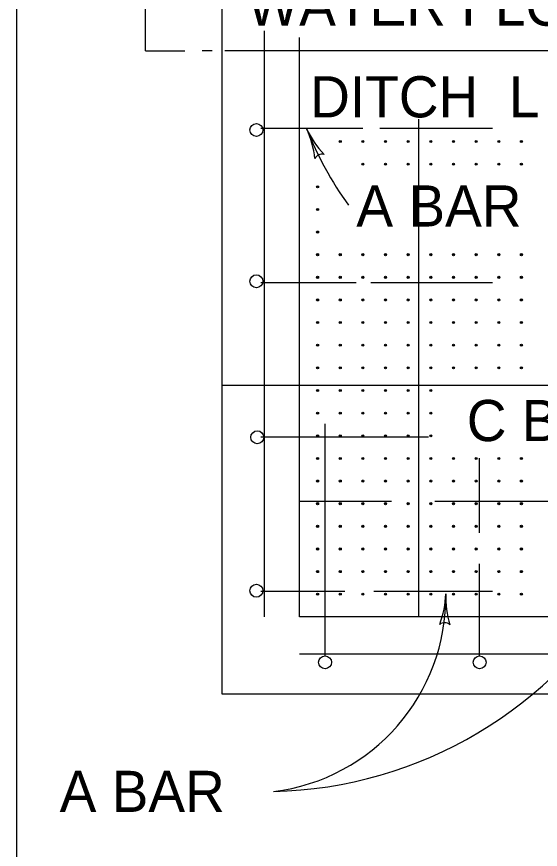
# Model space of a CAD drawing. Extents: x 1007 to 1035.5, y 1000.5 to 1021.5.
# Drawn here: x 1007 to 1009.544, y 1013.388 to 1017.434 of the extents above; entities that cross this region are included whole.
import ezdxf

# ---------------------------------------------------------------- set-up
doc = ezdxf.new("R2010")
doc.units = 0
for name, color, linetype in [('Level 1', 7, 'Continuous'), ('Level 10', 7, 'Continuous'), ('Level 11', 7, 'Continuous'), ('Level 2', 7, 'Continuous'), ('Level 4', 7, 'Continuous')]:
    doc.layers.add(name, color=color, linetype=linetype)

msp = doc.modelspace()

# ---------------------------------------------------------------- linework, layer by layer
at = {"layer": 'Level 1'}
for p, q in [((1007.9992, 1014.141), (1007.9992, 1020.3921)), ((1007.6263, 1017.2671), (1007.6263, 1018.0171)), ((1008.3742, 1014.5171), (1008.3742, 1017.3322)), ((1007.6263, 1017.2671), (1007.8173, 1017.2671)), ((1014.4992, 1015.6421), (1007.9992, 1015.6421)), ((1014.624, 1014.5171), (1008.3742, 1014.5171)), ((1014.9978, 1014.1421), (1007.9992, 1014.1421))]:
    msp.add_line(p, q, dxfattribs=at)
for points in [[(1007.9493, 1017.2671), (1007.902, 1017.2671)], [(1010.0118, 1017.2671), (1008.0118, 1017.2671)]]:
    msp.add_lwpolyline(points, dxfattribs=at)
for centre, radius, start, end in [((1008.8339, 1017.0868), 0.4687, 204.7844, 204.7967), ((1008.8339, 1017.0868), 0.4687, 204.7844, 204.7967), ((1010.0581, 1017.5499), 1.7767, 201.7957, 215.5506), ((1008.8339, 1017.0868), 0.4687, 204.7967, 223.4654), ((1008.8339, 1017.0868), 0.4687, 204.7967, 223.4654), ((1007.9829, 1016.6936), 0.4687, 6.1438, 24.7905), ((1007.9829, 1016.6936), 0.4687, 6.1438, 24.7905), ((1008.4831, 1016.7283), 0.0375, 73.5713, 155.688), ((1008.4831, 1016.7283), 0.0375, 73.5713, 155.688), ((1008.2, 1015.711), 2.0428, 271.3438, 329.9456), ((1008.1332, 1014.614), 0.9522, 276.9166, 0.9308), ((1008.6169, 1014.6464), 0.4688, 339.2864, 357.9331), ((1008.6169, 1014.6464), 0.4688, 339.2864, 357.9331), ((1009.5538, 1014.6126), 0.4688, 177.9392, 196.608), ((1009.5538, 1014.6126), 0.4688, 177.9392, 196.608), ((1009.5538, 1014.6126), 0.4688, 177.927, 177.9392), ((1009.5538, 1014.6126), 0.4688, 177.927, 177.9392), ((1009.0789, 1014.4514), 0.0375, 46.7138, 128.8305), ((1009.0789, 1014.4514), 0.0375, 46.7138, 128.8305)]:
    msp.add_arc(centre, radius, start, end, dxfattribs=at)
at = {"layer": 'Level 10'}
msp.add_line((1007, 1021.5), (1007, 1000.5), dxfattribs=at)
at = {"layer": 'Level 11'}
msp.add_lwpolyline([(1007, 1000.5), (1035.5, 1000.5), (1035.5, 1021.5), (1007, 1021.5)], close=True, dxfattribs=at)
msp.add_lwpolyline([(1007, 1000.5), (1035.5, 1000.5), (1035.5, 1021.5), (1007, 1021.5)], close=True, dxfattribs=at)
at = {"layer": 'Level 2'}
for p, q in [((1008.2047, 1014.5171), (1008.2047, 1017.3643)), ((1008.9547, 1014.5171), (1008.9547, 1016.9355)), ((1008.1867, 1016.8921), (1008.6828, 1016.8921)), ((1008.7641, 1016.8921), (1009.3117, 1016.8921)), ((1008.1867, 1016.1421), (1008.6503, 1016.1421)), ((1008.7208, 1016.1421), (1009.3117, 1016.1421)), ((1008.4992, 1014.3296), (1008.4992, 1015.4546)), ((1008.1867, 1015.3921), (1009.0009, 1015.3921)), ((1009.2492, 1014.9262), (1009.2492, 1015.2883)), ((1008.3742, 1015.0796), (1008.8208, 1015.0796)), ((1009.0317, 1015.0796), (1010.2494, 1015.0796)), ((1009.2492, 1014.3296), (1009.2492, 1014.7743)), ((1008.1867, 1014.6421), (1008.5945, 1014.6421)), ((1008.735, 1014.6421), (1009.3117, 1014.6421)), ((1008.3742, 1014.3373), (1011.9367, 1014.3373))]:
    msp.add_line(p, q, dxfattribs=at)
for centre in [(1008.1649, 1016.8831), (1008.1649, 1016.148), (1008.169, 1015.3899), (1008.1649, 1014.6441), (1008.4985, 1014.2964), (1009.2494, 1014.2964)]:
    msp.add_circle(centre, 0.0313, dxfattribs=at)
at = {"layer": 'Level 4'}
for centre, radius in [((1008.5724, 1016.8271), 0.005), ((1008.5724, 1016.8271), 0.0025), ((1008.6824, 1016.8271), 0.005), ((1008.6824, 1016.8271), 0.0025), ((1008.7924, 1016.8271), 0.005), ((1008.7924, 1016.8271), 0.0025), ((1008.9024, 1016.8271), 0.005), ((1008.9024, 1016.8271), 0.0025), ((1009.0124, 1016.8271), 0.005), ((1009.0124, 1016.8271), 0.0025), ((1009.1224, 1016.8271), 0.005), ((1009.1224, 1016.8271), 0.0025), ((1009.2324, 1016.8271), 0.005), ((1009.2324, 1016.8271), 0.0025), ((1009.3424, 1016.8271), 0.005), ((1009.3424, 1016.8271), 0.0025), ((1009.4524, 1016.8271), 0.005), ((1009.4524, 1016.8271), 0.0025), ((1008.6824, 1016.7171), 0.005), ((1008.6824, 1016.7171), 0.0025), ((1008.7924, 1016.7171), 0.005), ((1008.7924, 1016.7171), 0.0025), ((1008.9024, 1016.7171), 0.005), ((1008.9024, 1016.7171), 0.0025), ((1009.0124, 1016.7171), 0.005), ((1009.0124, 1016.7171), 0.0025), ((1009.1224, 1016.7171), 0.005), ((1009.1224, 1016.7171), 0.0025), ((1009.2324, 1016.7171), 0.005), ((1009.2324, 1016.7171), 0.0025), ((1009.3424, 1016.7171), 0.005), ((1009.3424, 1016.7171), 0.0025), ((1009.4524, 1016.7171), 0.005), ((1009.4524, 1016.7171), 0.0025), ((1008.4624, 1016.6071), 0.005), ((1008.4624, 1016.6071), 0.0025), ((1008.4624, 1016.4971), 0.005), ((1008.4624, 1016.4971), 0.0025), ((1008.4624, 1016.3871), 0.005), ((1008.4624, 1016.3871), 0.0025), ((1008.4624, 1016.2771), 0.005), ((1008.4624, 1016.2771), 0.0025), ((1008.5724, 1016.2771), 0.005), ((1008.5724, 1016.2771), 0.0025), ((1008.6824, 1016.2771), 0.005), ((1008.6824, 1016.2771), 0.0025), ((1008.7924, 1016.2771), 0.005), ((1008.7924, 1016.2771), 0.0025), ((1008.9024, 1016.2771), 0.005), ((1008.9024, 1016.2771), 0.0025), ((1009.0124, 1016.2771), 0.005), ((1009.0124, 1016.2771), 0.0025), ((1009.1224, 1016.2771), 0.005), ((1009.1224, 1016.2771), 0.0025), ((1009.2324, 1016.2771), 0.005), ((1009.2324, 1016.2771), 0.0025), ((1009.3424, 1016.2771), 0.005), ((1009.3424, 1016.2771), 0.0025), ((1009.4524, 1016.2771), 0.005), ((1009.4524, 1016.2771), 0.0025), ((1008.4624, 1016.1671), 0.005), ((1008.4624, 1016.1671), 0.0025), ((1008.5724, 1016.1671), 0.005), ((1008.5724, 1016.1671), 0.0025), ((1008.6824, 1016.1671), 0.005), ((1008.6824, 1016.1671), 0.0025), ((1008.7924, 1016.1671), 0.005), ((1008.7924, 1016.1671), 0.0025), ((1008.9024, 1016.1671), 0.005), ((1008.9024, 1016.1671), 0.0025), ((1009.0124, 1016.1671), 0.005), ((1009.0124, 1016.1671), 0.0025), ((1009.1224, 1016.1671), 0.005), ((1009.1224, 1016.1671), 0.0025), ((1009.2324, 1016.1671), 0.005), ((1009.2324, 1016.1671), 0.0025), ((1009.3424, 1016.1671), 0.005), ((1009.3424, 1016.1671), 0.0025), ((1009.4524, 1016.1671), 0.005), ((1009.4524, 1016.1671), 0.0025), ((1008.4624, 1016.0571), 0.005), ((1008.4624, 1016.0571), 0.0025), ((1008.5724, 1016.0571), 0.005), ((1008.5724, 1016.0571), 0.0025), ((1008.6824, 1016.0571), 0.005), ((1008.6824, 1016.0571), 0.0025), ((1008.7924, 1016.0571), 0.005), ((1008.7924, 1016.0571), 0.0025), ((1008.9024, 1016.0571), 0.005), ((1008.9024, 1016.0571), 0.0025), ((1009.0124, 1016.0571), 0.005), ((1009.0124, 1016.0571), 0.0025), ((1009.1224, 1016.0571), 0.005), ((1009.1224, 1016.0571), 0.0025), ((1009.2324, 1016.0571), 0.005), ((1009.2324, 1016.0571), 0.0025), ((1009.3424, 1016.0571), 0.005), ((1009.3424, 1016.0571), 0.0025), ((1009.4524, 1016.0571), 0.005), ((1009.4524, 1016.0571), 0.0025), ((1008.4624, 1015.9471), 0.005), ((1008.4624, 1015.9471), 0.0025), ((1008.5724, 1015.9471), 0.005), ((1008.5724, 1015.9471), 0.0025), ((1008.6824, 1015.9471), 0.005), ((1008.6824, 1015.9471), 0.0025), ((1008.7924, 1015.9471), 0.005), ((1008.7924, 1015.9471), 0.0025), ((1008.9024, 1015.9471), 0.005), ((1008.9024, 1015.9471), 0.0025), ((1009.0124, 1015.9471), 0.005), ((1009.0124, 1015.9471), 0.0025), ((1009.1224, 1015.9471), 0.005), ((1009.1224, 1015.9471), 0.0025), ((1009.2324, 1015.9471), 0.005), ((1009.2324, 1015.9471), 0.0025), ((1009.3424, 1015.9471), 0.005), ((1009.3424, 1015.9471), 0.0025), ((1009.4524, 1015.9471), 0.005), ((1009.4524, 1015.9471), 0.0025), ((1008.4624, 1015.8371), 0.005), ((1008.4624, 1015.8371), 0.0025), ((1008.5724, 1015.8371), 0.005), ((1008.5724, 1015.8371), 0.0025), ((1008.6824, 1015.8371), 0.005), ((1008.6824, 1015.8371), 0.0025), ((1008.7924, 1015.8371), 0.005), ((1008.7924, 1015.8371), 0.0025), ((1008.9024, 1015.8371), 0.005), ((1008.9024, 1015.8371), 0.0025), ((1009.0124, 1015.8371), 0.005), ((1009.0124, 1015.8371), 0.0025), ((1009.1224, 1015.8371), 0.005), ((1009.1224, 1015.8371), 0.0025), ((1009.2324, 1015.8371), 0.005), ((1009.2324, 1015.8371), 0.0025), ((1009.3424, 1015.8371), 0.005), ((1009.3424, 1015.8371), 0.0025), ((1009.4524, 1015.8371), 0.005), ((1009.4524, 1015.8371), 0.0025), ((1008.4624, 1015.7271), 0.005), ((1008.4624, 1015.7271), 0.0025), ((1008.5724, 1015.7271), 0.005), ((1008.5724, 1015.7271), 0.0025), ((1008.6824, 1015.7271), 0.005), ((1008.6824, 1015.7271), 0.0025), ((1008.7924, 1015.7271), 0.005), ((1008.7924, 1015.7271), 0.0025), ((1008.9024, 1015.7271), 0.005), ((1008.9024, 1015.7271), 0.0025), ((1009.0124, 1015.7271), 0.005), ((1009.0124, 1015.7271), 0.0025), ((1009.1224, 1015.7271), 0.005), ((1009.1224, 1015.7271), 0.0025), ((1009.2324, 1015.7271), 0.005), ((1009.2324, 1015.7271), 0.0025), ((1009.3424, 1015.7271), 0.005), ((1009.3424, 1015.7271), 0.0025), ((1009.4524, 1015.7271), 0.005), ((1009.4524, 1015.7271), 0.0025), ((1008.4624, 1015.6171), 0.005), ((1008.5724, 1015.6171), 0.005), ((1008.6824, 1015.6171), 0.005), ((1008.7924, 1015.6171), 0.005), ((1008.9024, 1015.6171), 0.005), ((1009.0124, 1015.6171), 0.005), ((1008.4624, 1015.6171), 0.0025), ((1008.5724, 1015.6171), 0.0025), ((1008.6824, 1015.6171), 0.0025), ((1008.7924, 1015.6171), 0.0025), ((1008.9024, 1015.6171), 0.0025), ((1009.0124, 1015.6171), 0.0025), ((1008.4624, 1015.5071), 0.005), ((1008.4624, 1015.5071), 0.0025), ((1008.5724, 1015.5071), 0.005), ((1008.5724, 1015.5071), 0.0025), ((1008.6824, 1015.5071), 0.005), ((1008.6824, 1015.5071), 0.0025), ((1008.7924, 1015.5071), 0.005), ((1008.7924, 1015.5071), 0.0025), ((1008.9024, 1015.5071), 0.005), ((1008.9024, 1015.5071), 0.0025), ((1009.0124, 1015.5071), 0.005), ((1009.0124, 1015.5071), 0.0025), ((1008.4624, 1015.3971), 0.005), ((1008.4624, 1015.3971), 0.0025), ((1008.5724, 1015.3971), 0.005), ((1008.5724, 1015.3971), 0.0025), ((1008.6824, 1015.3971), 0.005), ((1008.6824, 1015.3971), 0.0025), ((1008.7924, 1015.3971), 0.005), ((1008.7924, 1015.3971), 0.0025), ((1008.9024, 1015.3971), 0.005), ((1008.9024, 1015.3971), 0.0025), ((1009.0124, 1015.3971), 0.005), ((1009.0124, 1015.3971), 0.0025), ((1008.4624, 1015.2871), 0.005), ((1008.4624, 1015.2871), 0.0025), ((1008.5724, 1015.2871), 0.005), ((1008.5724, 1015.2871), 0.0025), ((1008.6824, 1015.2871), 0.005), ((1008.6824, 1015.2871), 0.0025), ((1008.7924, 1015.2871), 0.005), ((1008.7924, 1015.2871), 0.0025), ((1008.9024, 1015.2871), 0.005), ((1008.9024, 1015.2871), 0.0025), ((1009.0124, 1015.2871), 0.005), ((1009.0124, 1015.2871), 0.0025), ((1009.1224, 1015.2871), 0.005), ((1009.1224, 1015.2871), 0.0025), ((1009.2324, 1015.2871), 0.005), ((1009.2324, 1015.2871), 0.0025), ((1009.3424, 1015.2871), 0.005), ((1009.3424, 1015.2871), 0.0025), ((1009.4524, 1015.2871), 0.005), ((1009.4524, 1015.2871), 0.0025), ((1008.4624, 1015.1771), 0.005), ((1008.4624, 1015.1771), 0.0025), ((1008.5724, 1015.1771), 0.005), ((1008.5724, 1015.1771), 0.0025), ((1008.6824, 1015.1771), 0.005), ((1008.6824, 1015.1771), 0.0025), ((1008.7924, 1015.1771), 0.005), ((1008.7924, 1015.1771), 0.0025), ((1008.9024, 1015.1771), 0.005), ((1008.9024, 1015.1771), 0.0025), ((1009.0124, 1015.1771), 0.005), ((1009.0124, 1015.1771), 0.0025), ((1009.1224, 1015.1771), 0.005), ((1009.1224, 1015.1771), 0.0025), ((1009.2324, 1015.1771), 0.005), ((1009.2324, 1015.1771), 0.0025), ((1009.3424, 1015.1771), 0.005), ((1009.3424, 1015.1771), 0.0025), ((1009.4524, 1015.1771), 0.005), ((1009.4524, 1015.1771), 0.0025), ((1008.4624, 1015.0671), 0.005), ((1008.4624, 1015.0671), 0.0025), ((1008.5724, 1015.0671), 0.005), ((1008.5724, 1015.0671), 0.0025), ((1008.6824, 1015.0671), 0.005), ((1008.6824, 1015.0671), 0.0025), ((1008.7924, 1015.0671), 0.005), ((1008.7924, 1015.0671), 0.0025), ((1008.9024, 1015.0671), 0.005), ((1008.9024, 1015.0671), 0.0025), ((1009.0124, 1015.0671), 0.005), ((1009.0124, 1015.0671), 0.0025), ((1009.1224, 1015.0671), 0.005), ((1009.1224, 1015.0671), 0.0025), ((1009.2324, 1015.0671), 0.005), ((1009.2324, 1015.0671), 0.0025), ((1009.3424, 1015.0671), 0.005), ((1009.3424, 1015.0671), 0.0025), ((1009.4524, 1015.0671), 0.005), ((1009.4524, 1015.0671), 0.0025), ((1008.4624, 1014.9571), 0.005), ((1008.4624, 1014.9571), 0.0025), ((1008.5724, 1014.9571), 0.005), ((1008.5724, 1014.9571), 0.0025), ((1008.6824, 1014.9571), 0.005), ((1008.6824, 1014.9571), 0.0025), ((1008.7924, 1014.9571), 0.005), ((1008.7924, 1014.9571), 0.0025), ((1008.9024, 1014.9571), 0.005), ((1008.9024, 1014.9571), 0.0025), ((1009.0124, 1014.9571), 0.005), ((1009.0124, 1014.9571), 0.0025), ((1009.1224, 1014.9571), 0.005), ((1009.1224, 1014.9571), 0.0025), ((1009.2324, 1014.9571), 0.005), ((1009.2324, 1014.9571), 0.0025), ((1009.3424, 1014.9571), 0.005), ((1009.3424, 1014.9571), 0.0025), ((1009.4524, 1014.9571), 0.005), ((1009.4524, 1014.9571), 0.0025), ((1008.4624, 1014.8471), 0.005), ((1008.4624, 1014.8471), 0.0025), ((1008.5724, 1014.8471), 0.005), ((1008.5724, 1014.8471), 0.0025), ((1008.6824, 1014.8471), 0.005), ((1008.6824, 1014.8471), 0.0025), ((1008.7924, 1014.8471), 0.005), ((1008.7924, 1014.8471), 0.0025), ((1008.9024, 1014.8471), 0.005), ((1008.9024, 1014.8471), 0.0025), ((1009.0124, 1014.8471), 0.005), ((1009.0124, 1014.8471), 0.0025), ((1009.1224, 1014.8471), 0.005), ((1009.1224, 1014.8471), 0.0025), ((1009.2324, 1014.8471), 0.005), ((1009.2324, 1014.8471), 0.0025), ((1009.3424, 1014.8471), 0.005), ((1009.3424, 1014.8471), 0.0025), ((1009.4524, 1014.8471), 0.005), ((1009.4524, 1014.8471), 0.0025), ((1008.4624, 1014.7371), 0.005), ((1008.4624, 1014.7371), 0.0025), ((1008.5724, 1014.7371), 0.005), ((1008.5724, 1014.7371), 0.0025), ((1008.6824, 1014.7371), 0.005), ((1008.6824, 1014.7371), 0.0025), ((1008.7924, 1014.7371), 0.005), ((1008.7924, 1014.7371), 0.0025), ((1008.9024, 1014.7371), 0.005), ((1008.9024, 1014.7371), 0.0025), ((1009.0124, 1014.7371), 0.005), ((1009.0124, 1014.7371), 0.0025), ((1009.1224, 1014.7371), 0.005), ((1009.1224, 1014.7371), 0.0025), ((1009.2324, 1014.7371), 0.005), ((1009.2324, 1014.7371), 0.0025), ((1009.3424, 1014.7371), 0.005), ((1009.3424, 1014.7371), 0.0025), ((1009.4524, 1014.7371), 0.005), ((1009.4524, 1014.7371), 0.0025), ((1008.4624, 1014.6271), 0.005), ((1008.4624, 1014.6271), 0.0025), ((1008.5724, 1014.6271), 0.005), ((1008.5724, 1014.6271), 0.0025), ((1008.6824, 1014.6271), 0.005), ((1008.6824, 1014.6271), 0.0025), ((1008.7924, 1014.6271), 0.005), ((1008.7924, 1014.6271), 0.0025), ((1008.9024, 1014.6271), 0.005), ((1008.9024, 1014.6271), 0.0025), ((1009.0124, 1014.6271), 0.005), ((1009.0124, 1014.6271), 0.0025), ((1009.1224, 1014.6271), 0.005), ((1009.1224, 1014.6271), 0.0025), ((1009.2324, 1014.6271), 0.005), ((1009.2324, 1014.6271), 0.0025), ((1009.3424, 1014.6271), 0.005), ((1009.3424, 1014.6271), 0.0025), ((1009.4524, 1014.6271), 0.005), ((1009.4524, 1014.6271), 0.0025)]:
    msp.add_circle(centre, radius, dxfattribs=at)

# ---------------------------------------------------------------- texts
at = {"layer": 'Level 1'}
for s, p in [('WATER FLOW', (1008.1203, 1017.3897)), ('DITCH  L', (1008.426, 1016.9442)), ('A BAR', (1008.6505, 1016.4138)), ('C BAR', (1009.187, 1015.3712)), ('A BAR', (1007.2089, 1013.5692))]:
    msp.add_text(s, height=0.2, dxfattribs=at).set_placement(p)

doc.saveas('drawing.dxf')
